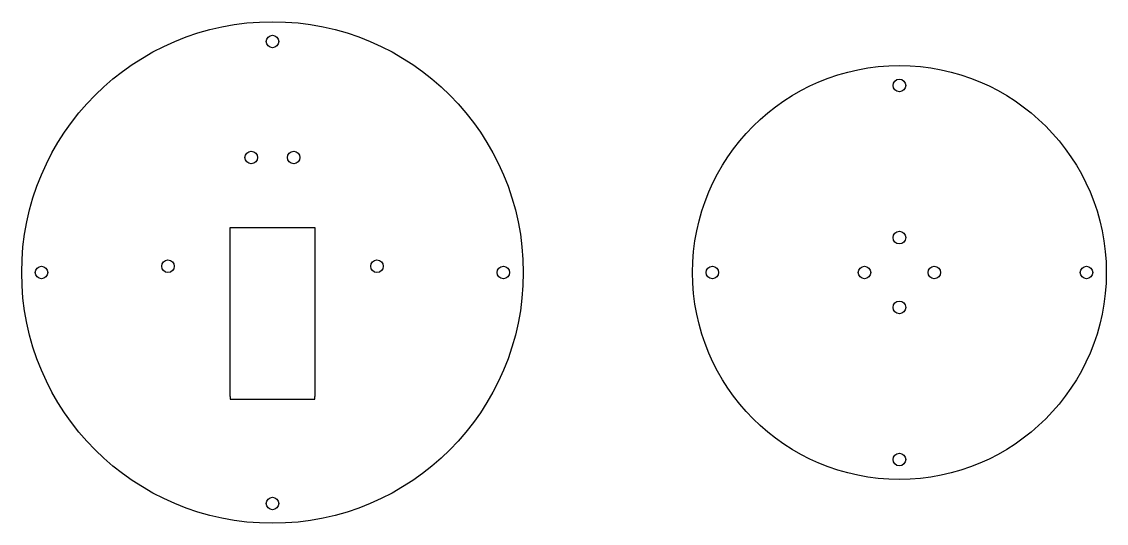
# Model space of a CAD drawing. Header units: millimetres. Extents: x 1690 to 1950, y 1440 to 1560.
import ezdxf

# ---------------------------------------------------------------- set-up
doc = ezdxf.new("R2010")
doc.units = ezdxf.units.MM

msp = doc.modelspace()

# ---------------------------------------------------------------- linework, layer by layer
for p, q in [((1739.85, 1510.2), (1739.85, 1510.8)), ((1739.85, 1510.8), (1760.15, 1510.8)), ((1760.15, 1510.8), (1760.15, 1510.2)), ((1739.85, 1500), (1739.85, 1510.2)), ((1760.15, 1510.2), (1760.15, 1470.3)), ((1739.85, 1470.3), (1739.85, 1500)), ((1739.85, 1470.3), (1739.85, 1469.7)), ((1739.85, 1469.7), (1760.15, 1469.7)), ((1760.15, 1469.7), (1760.15, 1470.3))]:
    msp.add_line(p, q)
for centre, radius in [((1750, 1500), 60), ((1750, 1555.25), 1.5), ((1900, 1500), 49.5), ((1900, 1544.75), 1.5), ((1744.925, 1527.5), 1.5), ((1755.075, 1527.5), 1.5), ((1900, 1508.35), 1.5), ((1725, 1501.5), 1.5), ((1775, 1501.5), 1.5), ((1694.75, 1500), 1.5), ((1805.25, 1500), 1.5), ((1855.25, 1500), 1.5), ((1891.65, 1500), 1.5), ((1908.35, 1500), 1.5), ((1944.75, 1500), 1.5), ((1900, 1491.65), 1.5), ((1900, 1455.25), 1.5), ((1750, 1444.75), 1.5)]:
    msp.add_circle(centre, radius)

doc.saveas('drawing.dxf')
